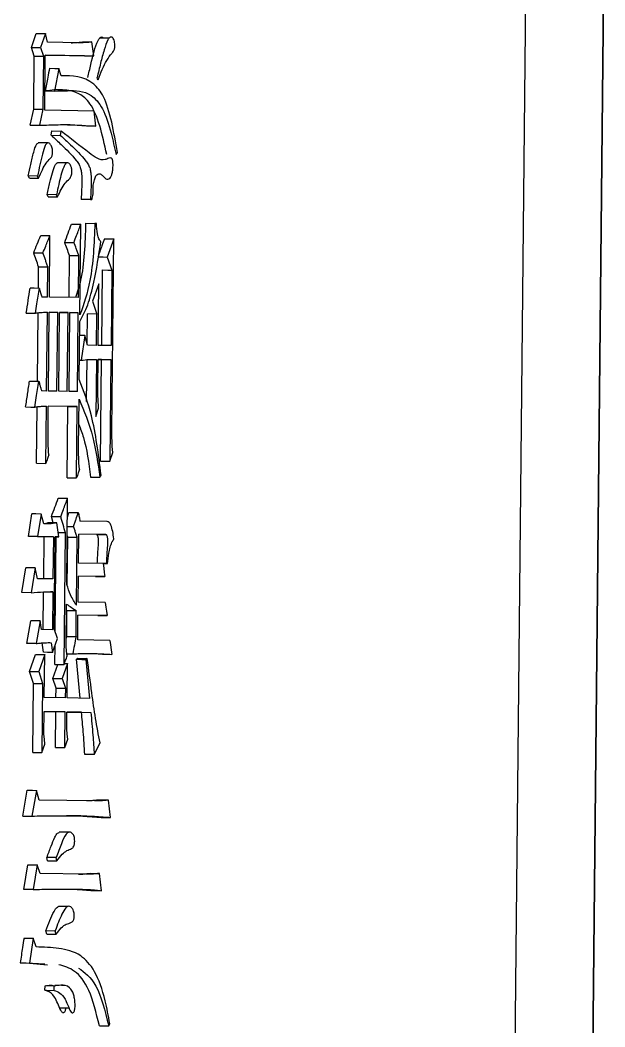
# Model space of a CAD drawing. Header units: millimetres. Extents: x 2448 to 4397, y 790 to 2168.
# Drawn here: x 3221.4 to 3226.67, y 987.65 to 996.73 of the extents above; entities that cross this region are included whole.
import ezdxf

# ---------------------------------------------------------------- set-up
doc = ezdxf.new("R2010")
doc.units = ezdxf.units.MM

msp = doc.modelspace()

# ---------------------------------------------------------------- linework, layer by layer
at = {"color": 7, "linetype": 'Continuous', "lineweight": 25}
for p, q in [((3225.808, 981.9884), (3226.2102, 1022.4649)), ((3226.4728, 978.3602), (3226.6704, 998.2463)), ((3226.6704, 998.2464), (3226.5085, 981.96)), ((3221.4982, 996.4858), (3221.5418, 996.6117)), ((3221.6253, 996.611), (3221.5817, 996.4851)), ((3221.6441, 996.5328), (3221.6253, 996.611)), ((3221.9193, 996.5286), (3221.6441, 996.5328)), ((3222.062, 996.4095), (3222.0447, 996.5363)), ((3222.1986, 996.5708), (3222.1132, 996.5716)), ((3221.5235, 996.4075), (3221.4982, 996.4858)), ((3221.5187, 995.9305), (3221.5235, 996.4075)), ((3221.5817, 996.4851), (3221.607, 996.4068)), ((3221.607, 996.4068), (3221.6023, 995.9298)), ((3221.6185, 995.9198), (3221.6234, 996.4163)), ((3221.6234, 996.4163), (3222.062, 996.4095)), ((3221.9779, 996.4103), (3221.6234, 996.4157)), ((3221.9779, 996.4103), (3222.062, 996.4095)), ((3221.7451, 996.2976), (3221.7077, 996.0937)), ((3221.7669, 996.2291), (3221.7451, 996.2976)), ((3221.624, 996.0945), (3221.7077, 996.0937)), ((3221.488, 995.7849), (3221.5187, 995.9305)), ((3221.5187, 995.9305), (3221.6023, 995.9298)), ((3221.6023, 995.9298), (3221.5714, 995.7842)), ((3222.0633, 995.9129), (3221.6185, 995.9198)), ((3222.0805, 995.7763), (3222.0633, 995.9129)), ((3221.6778, 995.6944), (3221.6814, 995.7333)), ((3221.6778, 995.6944), (3221.7616, 995.6936)), ((3221.6814, 995.7333), (3221.7652, 995.7325)), ((3221.7616, 995.6936), (3221.7652, 995.7325)), ((3221.6446, 995.6257), (3221.56, 995.6264)), ((3222.2616, 995.5203), (3222.2739, 995.5396)), ((3221.8178, 995.4458), (3221.733, 995.4466)), ((3221.5538, 995.3269), (3221.4703, 995.3276)), ((3221.48, 995.308), (3221.4703, 995.3276)), ((3221.4799, 995.308), (3221.5634, 995.3073)), ((3221.7241, 995.1587), (3221.6404, 995.1595)), ((3221.6499, 995.1399), (3221.6405, 995.1595)), ((3221.6499, 995.1399), (3221.7336, 995.1392)), ((3222.0306, 995.115), (3221.9465, 995.1158)), ((3221.9588, 995.1156), (3221.9465, 995.1158)), ((3222.043, 995.1148), (3221.9588, 995.1156)), ((3222.0306, 995.115), (3222.043, 995.1148)), ((3221.9359, 994.0747), (3221.944, 994.8924)), ((3221.9876, 994.9009), (3222.0718, 994.9002)), ((3222.0842, 994.9), (3222.0718, 994.9002)), ((3221.6601, 994.2347), (3221.6657, 994.7896)), ((3221.7986, 994.7286), (3221.8825, 994.7279)), ((3222.242, 994.7612), (3222.1825, 994.5966)), ((3222.2248, 993.0284), (3222.242, 994.7612)), ((3221.5189, 994.6356), (3221.6024, 994.6348)), ((3221.8377, 994.2315), (3221.8415, 994.6111)), ((3221.9217, 994.2307), (3221.9255, 994.6104)), ((3222.1825, 994.5966), (3222.224, 994.4791)), ((3221.5611, 994.3141), (3221.5631, 994.5083)), ((3221.644, 994.235), (3221.6467, 994.5075)), ((3222.1328, 993.799), (3222.1396, 994.4799)), ((3222.224, 994.4791), (3222.2172, 993.7977)), ((3222.1065, 994.3544), (3222.0494, 994.1995)), ((3222.101, 993.7995), (3222.1065, 994.3544)), ((3221.644, 994.235), (3221.592, 994.2358)), ((3221.9217, 994.2307), (3221.6601, 994.2347)), ((3222.0494, 994.1995), (3222.0884, 994.082)), ((3221.4515, 994.0913), (3221.535, 994.0906)), ((3221.5528, 993.4768), (3221.5589, 994.0941)), ((3221.6355, 993.388), (3221.6426, 994.0987)), ((3221.6517, 993.3878), (3221.6588, 994.0984)), ((3221.7361, 994.0972), (3221.6588, 994.0984)), ((3221.6588, 994.0979), (3221.7361, 994.0972)), ((3221.7291, 993.3866), (3221.7361, 994.0972)), ((3221.7451, 993.3863), (3221.7521, 994.097)), ((3221.8287, 994.0958), (3221.7521, 994.097)), ((3221.7521, 994.0965), (3221.8287, 994.0958)), ((3221.8216, 993.3852), (3221.8287, 994.0958)), ((3221.8375, 993.3849), (3221.8446, 994.0956)), ((3221.9203, 994.0944), (3221.8446, 994.0956)), ((3221.8446, 994.0951), (3221.9203, 994.0944)), ((3221.9133, 993.3837), (3221.9203, 994.0944)), ((3222.0015, 993.8138), (3222.0042, 994.0828)), ((3222.0884, 994.082), (3222.0042, 994.0828)), ((3222.0856, 993.7997), (3222.0884, 994.082)), ((3221.9301, 993.4906), (3221.9353, 994.0163)), ((3221.981, 993.889), (3221.934, 993.8894)), ((3221.981, 993.889), (3221.9475, 993.6656)), ((3222.005, 993.801), (3221.981, 993.889)), ((3222.0856, 993.7997), (3222.005, 993.801)), ((3222.2172, 993.7977), (3222.101, 993.7995)), ((3221.9318, 993.6657), (3221.9475, 993.6656)), ((3221.9964, 993.2935), (3222.0001, 993.6739)), ((3222.0844, 993.6732), (3222.0792, 993.1572)), ((3222.0974, 993.4296), (3222.0998, 993.6729)), ((3222.0998, 993.6729), (3222.216, 993.6711)), ((3222.1316, 993.6719), (3222.0998, 993.6724)), ((3222.1225, 992.7568), (3222.1316, 993.6719)), ((3222.1316, 993.6719), (3222.216, 993.6711)), ((3222.216, 993.6711), (3222.2069, 992.756)), ((3221.6355, 993.388), (3221.5901, 993.3887)), ((3221.7291, 993.3866), (3221.6517, 993.3878)), ((3221.8216, 993.3852), (3221.7451, 993.3863)), ((3221.9133, 993.3837), (3221.8375, 993.3849)), ((3221.924, 992.8773), (3221.9283, 993.3153)), ((3221.5455, 992.7365), (3221.5505, 993.2464)), ((3221.6291, 992.7358), (3221.6342, 993.2517)), ((3221.648, 993.0081), (3221.6504, 993.2515)), ((3221.9119, 993.2474), (3221.6504, 993.2515)), ((3221.8279, 993.2482), (3221.6504, 993.2509)), ((3221.8216, 992.6057), (3221.8279, 993.2482)), ((3221.8279, 993.2482), (3221.9119, 993.2474)), ((3221.9056, 992.6049), (3221.9119, 993.2474)), ((3222.0792, 993.1572), (3222.1047, 993.2347)), ((3222.2069, 992.756), (3222.2319, 992.8335)), ((3221.5455, 992.7365), (3221.6291, 992.7358)), ((3222.1225, 992.7568), (3222.2069, 992.756)), ((3221.8216, 992.6057), (3221.9056, 992.6049)), ((3221.817, 991.6425), (3221.8248, 992.4212)), ((3221.4707, 992.0756), (3221.502, 992.2796)), ((3221.5856, 992.2788), (3221.5542, 992.0748)), ((3221.6107, 992.1908), (3221.5856, 992.2788)), ((3221.6789, 992.2574), (3221.7627, 992.2566)), ((3221.696, 992.199), (3221.6789, 992.2574)), ((3221.8231, 992.2513), (3221.8373, 992.2939)), ((3221.6097, 992.1942), (3221.6431, 992.1995)), ((3221.7269, 992.1988), (3221.6431, 992.1995)), ((3221.7448, 992.0719), (3221.7269, 992.1988)), ((3221.8222, 992.1677), (3221.8792, 992.1672)), ((3222.1802, 992.2112), (3221.9362, 992.215)), ((3221.5542, 992.0748), (3221.4707, 992.0756)), ((3221.613, 992.0734), (3221.4707, 992.0756)), ((3221.5542, 992.0748), (3221.6967, 992.0726)), ((3221.6093, 991.6937), (3221.613, 992.0734)), ((3221.6967, 992.0726), (3221.613, 992.0734)), ((3221.6967, 992.0726), (3221.693, 991.693)), ((3221.7046, 991.2449), (3221.7128, 992.0724)), ((3221.7128, 992.0724), (3221.7448, 992.0719)), ((3221.7448, 992.0719), (3221.7128, 992.0722)), ((3221.7131, 991.2182), (3221.7216, 992.0721)), ((3221.8058, 992.1099), (3221.7394, 992.1105)), ((3221.794, 990.9222), (3221.8058, 992.1099)), ((3221.8213, 991.6312), (3221.8257, 992.0701)), ((3221.8257, 992.0701), (3221.8214, 992.0838)), ((3221.9036, 991.456), (3221.9097, 992.0694)), ((3221.923, 991.8355), (3221.9256, 992.0983)), ((3222.1699, 992.0945), (3221.9256, 992.0983)), ((3222.0855, 992.0953), (3221.9256, 992.0978)), ((3221.4134, 991.5702), (3221.4483, 991.7936)), ((3221.5318, 991.7928), (3221.4968, 991.5694)), ((3221.5537, 991.6951), (3221.5318, 991.7928)), ((3222.1459, 991.832), (3221.923, 991.8355)), ((3222.1734, 991.8316), (3222.1459, 991.8318)), ((3222.146, 991.8317), (3222.1856, 991.8314)), ((3222.1734, 991.8316), (3222.1856, 991.8314)), ((3221.693, 991.693), (3221.5537, 991.6951)), ((3221.9196, 991.485), (3221.9219, 991.7187)), ((3222.16, 991.7149), (3221.9219, 991.7187)), ((3222.0757, 991.7157), (3221.9219, 991.7181)), ((3222.0757, 991.7157), (3222.16, 991.7149)), ((3221.4968, 991.5694), (3221.4134, 991.5702)), ((3221.6047, 991.2362), (3221.6081, 991.5769)), ((3221.6918, 991.5762), (3221.6715, 991.5763)), ((3221.6918, 991.5762), (3221.6884, 991.2354)), ((3221.8115, 991.0875), (3221.8153, 991.4671)), ((3221.8191, 991.4081), (3221.8147, 991.4111)), ((3221.8168, 991.1745), (3221.8191, 991.4081)), ((3221.9008, 991.1737), (3221.9031, 991.4074)), ((3222.1638, 991.4812), (3221.9196, 991.485)), ((3221.4579, 991.1119), (3221.4925, 991.3158)), ((3221.9162, 991.1443), (3221.9184, 991.3682)), ((3222.1809, 991.3641), (3221.9184, 991.3682)), ((3222.0965, 991.3649), (3221.9184, 991.3676)), ((3222.0965, 991.3649), (3222.1809, 991.3641)), ((3221.576, 991.315), (3221.5414, 991.1111)), ((3221.5882, 991.237), (3221.576, 991.315)), ((3221.6884, 991.2354), (3221.5882, 991.237)), ((3221.7326, 991.1569), (3221.7046, 991.2449)), ((3221.6896, 991.0309), (3221.7326, 991.1569)), ((3221.8121, 991.1504), (3221.8168, 991.1745)), ((3221.8168, 991.1745), (3221.9008, 991.1737)), ((3222.206, 991.1398), (3221.9162, 991.1443)), ((3221.5414, 991.1111), (3221.4579, 991.1119)), ((3221.6059, 991.0317), (3221.5943, 991.1164)), ((3221.6776, 991.1188), (3221.6896, 991.0309)), ((3221.7101, 990.923), (3221.7119, 991.0962)), ((3221.4814, 990.8583), (3221.5348, 991.0133)), ((3221.6184, 991.0126), (3221.5649, 990.8576)), ((3221.6146, 990.6232), (3221.6184, 991.0126)), ((3221.8183, 991.0189), (3221.8709, 991.0184)), ((3221.9052, 990.9687), (3221.9177, 990.9782)), ((3221.9389, 990.6176), (3221.9052, 990.9687)), ((3221.9177, 990.9782), (3222.0019, 990.9774)), ((3222.0019, 990.9774), (3221.9894, 990.9679)), ((3221.9894, 990.9679), (3222.0231, 990.6168)), ((3222.1385, 991.0137), (3222.2229, 991.0129)), ((3221.693, 990.7967), (3221.7355, 990.9228)), ((3221.7101, 990.923), (3221.794, 990.9222)), ((3221.8227, 990.9315), (3221.7768, 990.7959)), ((3221.7972, 990.9318), (3221.8227, 990.9315)), ((3221.8196, 990.62), (3221.8227, 990.9315)), ((3221.516, 990.7507), (3221.4814, 990.8583)), ((3221.5649, 990.8576), (3221.5996, 990.75)), ((3221.7207, 990.7086), (3221.693, 990.7967)), ((3221.7768, 990.7959), (3221.8046, 990.7079)), ((3221.5099, 990.1277), (3221.516, 990.7507)), ((3221.5996, 990.75), (3221.5934, 990.1269)), ((3221.7198, 990.621), (3221.7207, 990.7086)), ((3221.8046, 990.7079), (3221.8037, 990.6202)), ((3221.8037, 990.6202), (3221.6146, 990.6232)), ((3222.0231, 990.6168), (3221.8196, 990.62)), ((3221.6113, 990.2922), (3221.6133, 990.4966)), ((3221.6133, 990.4966), (3221.8025, 990.4937)), ((3221.7186, 990.4945), (3221.6133, 990.4961)), ((3221.7154, 990.1732), (3221.7186, 990.4945)), ((3221.8025, 990.4937), (3221.7186, 990.4945)), ((3221.7993, 990.1724), (3221.8025, 990.4937)), ((3221.8168, 990.3377), (3221.8183, 990.4934)), ((3221.8183, 990.4934), (3222.0342, 990.4901)), ((3221.95, 990.4909), (3221.8183, 990.4929)), ((3221.95, 990.4909), (3222.0342, 990.4901)), ((3221.7993, 990.1724), (3221.8254, 990.2499)), ((3221.5934, 990.1269), (3221.6201, 990.2044)), ((3221.7154, 990.1732), (3221.7993, 990.1724)), ((3222.0644, 990.1099), (3222.1175, 990.2158)), ((3221.5099, 990.1277), (3221.5934, 990.1269)), ((3221.4196, 989.5546), (3221.461, 989.7876)), ((3221.5445, 989.7869), (3221.503, 989.5538)), ((3221.5697, 989.6989), (3221.5445, 989.7869)), ((3222.0664, 989.6912), (3221.5697, 989.6989)), ((3222.1947, 989.6989), (3222.1103, 989.6997)), ((3222.2114, 989.5429), (3222.1947, 989.6989)), ((3221.9438, 989.5562), (3222.028, 989.5555)), ((3222.1269, 989.5436), (3222.2114, 989.5429)), ((3221.8329, 989.4088), (3221.748, 989.4095)), ((3221.7225, 989.1805), (3221.6387, 989.1813)), ((3221.6448, 989.1519), (3221.6387, 989.1812)), ((3221.6448, 989.1519), (3221.7286, 989.1512)), ((3221.7286, 989.1512), (3221.7225, 989.1805)), ((3221.4293, 988.8924), (3221.4674, 989.1157)), ((3221.5509, 989.115), (3221.5128, 988.8916)), ((3221.5761, 989.0367), (3221.5509, 989.115)), ((3221.9888, 989.0303), (3221.5761, 989.0367)), ((3222.1319, 988.882), (3222.1121, 989.0381)), ((3221.5128, 988.8916), (3221.4293, 988.8924)), ((3221.8753, 988.8952), (3221.9594, 988.8945)), ((3222.0475, 988.8828), (3222.1319, 988.882)), ((3221.8267, 988.7399), (3221.7418, 988.7407)), ((3221.7128, 988.5185), (3221.629, 988.5193)), ((3221.6383, 988.49), (3221.629, 988.5193)), ((3221.515, 988.4534), (3221.4801, 988.23)), ((3221.5403, 988.3751), (3221.515, 988.4534)), ((3221.3966, 988.2308), (3221.4801, 988.23)), ((3221.618, 988.2203), (3221.3966, 988.2308)), ((3221.4801, 988.23), (3221.6426, 988.2134)), ((3221.6205, 987.9839), (3221.6209, 988.0229)), ((3221.6205, 987.9839), (3221.7042, 987.9831)), ((3221.7046, 988.0221), (3221.6209, 988.0229)), ((3221.7042, 987.9832), (3221.7046, 988.0221)), ((3221.7493, 988.0273), (3221.7103, 988.0277)), ((3221.7953, 988.0269), (3221.7708, 988.0272)), ((3221.7525, 987.8253), (3221.8375, 987.8245)), ((3222.1113, 987.6647), (3222.1957, 987.664)), ((3222.1957, 987.664), (3222.205, 987.6833))]:
    msp.add_line(p, q, dxfattribs=at)
at = {"color": 7, "linetype": 'Continuous', "lineweight": 25, "flags": 128}
for points in [[(3221.5418, 996.6117), (3221.5886, 996.6113), (3221.6253, 996.611)], [(3221.9605, 996.5371), (3222.0076, 996.5367), (3222.0447, 996.5363)], [(3221.4982, 996.4858), (3221.5449, 996.4854), (3221.5817, 996.4851)], [(3221.5235, 996.4075), (3221.5703, 996.4071), (3221.607, 996.4068)], [(3221.6614, 996.2983), (3221.7083, 996.2979), (3221.7451, 996.2976)], [(3222.1001, 996.1947), (3222.0956, 996.2045), (3222.0911, 996.2143)], [(3221.488, 995.7849), (3221.5347, 995.7845), (3221.5714, 995.7842)], [(3222.0805, 995.7763), (3222.0334, 995.7768), (3221.9963, 995.7771)], [(3221.5634, 995.3072), (3221.5586, 995.317), (3221.5538, 995.3268)], [(3221.7336, 995.1391), (3221.7289, 995.1489), (3221.7241, 995.1587)], [(3221.86, 994.8932), (3221.907, 994.8928), (3221.944, 994.8924)], [(3221.582, 994.7904), (3221.6289, 994.79), (3221.6657, 994.7896)], [(3222.1576, 994.762), (3222.2048, 994.7615), (3222.242, 994.7612)], [(3221.8415, 994.6111), (3221.8885, 994.6107), (3221.9255, 994.6104)], [(3222.0982, 994.5974), (3222.1454, 994.597), (3222.1825, 994.5966)], [(3221.5631, 994.5083), (3221.6099, 994.5079), (3221.6467, 994.5075)], [(3222.1396, 994.4799), (3222.1869, 994.4795), (3222.224, 994.4791)], [(3221.5699, 994.314), (3221.5232, 994.3144), (3221.4864, 994.3147)], [(3221.4814, 993.4775), (3221.5281, 993.4771), (3221.5649, 993.4767)], [(3221.4464, 993.2443), (3221.4931, 993.2439), (3221.5298, 993.2436)], [(3222.0326, 992.6121), (3222.0632, 992.6119), (3222.0901, 992.6116), (3222.1169, 992.6114)], [(3222.1169, 992.6114), (3222.1216, 992.621), (3222.1263, 992.6307)], [(3221.7409, 992.4219), (3221.7879, 992.4215), (3221.8248, 992.4212)], [(3221.5856, 992.2788), (3221.5388, 992.2792), (3221.502, 992.2796)], [(3221.8373, 992.2939), (3221.8843, 992.2935), (3221.9213, 992.2931)], [(3221.8257, 992.0701), (3221.8727, 992.0697), (3221.9097, 992.0694)], [(3222.0855, 992.0953), (3222.1277, 992.0949), (3222.1699, 992.0945)], [(3221.5318, 991.7928), (3221.4851, 991.7932), (3221.4483, 991.7936)], [(3222.1459, 991.832), (3222.151, 991.7898), (3222.1555, 991.7524), (3222.16, 991.7149)], [(3221.8191, 991.4081), (3221.8661, 991.4077), (3221.9031, 991.4074)], [(3222.1638, 991.4812), (3222.1698, 991.4401), (3222.1754, 991.4021), (3222.1809, 991.3641)], [(3221.576, 991.315), (3221.5292, 991.3155), (3221.4925, 991.3158)], [(3222.206, 991.1398), (3222.2116, 991.0981), (3222.2173, 991.0555), (3222.2229, 991.0129)], [(3221.8202, 990.9997), (3221.8158, 991.0436), (3221.8115, 991.0875)], [(3221.5348, 991.0133), (3221.5817, 991.0129), (3221.6184, 991.0126)], [(3221.6896, 991.0309), (3221.6427, 991.0314), (3221.6059, 991.0317)], [(3221.9052, 990.9687), (3221.9524, 990.9682), (3221.9894, 990.9679)], [(3221.4814, 990.8583), (3221.5282, 990.8579), (3221.5649, 990.8576)], [(3221.693, 990.7967), (3221.74, 990.7963), (3221.7768, 990.7959)], [(3221.516, 990.7507), (3221.5629, 990.7503), (3221.5996, 990.75)], [(3221.7207, 990.7086), (3221.7677, 990.7082), (3221.8046, 990.7079)], [(3221.8254, 990.2499), (3221.8211, 990.2938), (3221.8168, 990.3377)], [(3221.6201, 990.2044), (3221.6157, 990.2483), (3221.6113, 990.2922)], [(3222.0644, 990.1099), (3222.0172, 990.1103), (3221.9802, 990.1107)], [(3221.461, 989.7876), (3221.5078, 989.7872), (3221.5445, 989.7869)], [(3221.4196, 989.5546), (3221.4663, 989.5542), (3221.503, 989.5538)], [(3221.4674, 989.1157), (3221.5141, 989.1153), (3221.5509, 989.115)], [(3222.0277, 989.0389), (3222.075, 989.0385), (3222.1121, 989.0381)], [(3221.7221, 988.4892), (3221.7197, 988.4965), (3221.7162, 988.5075), (3221.7128, 988.5185)], [(3221.4315, 988.4542), (3221.4783, 988.4538), (3221.515, 988.4534)], [(3221.6383, 988.49), (3221.6748, 988.4896), (3221.6984, 988.4894), (3221.7221, 988.4892)]]:
    msp.add_lwpolyline(points, dxfattribs=at)
at = {"color": 7, "linetype": 'Continuous', "lineweight": 25}
for points, knots in [([(3222.0069, 996.2151), (3222.0161, 996.2538), (3222.0439, 996.3704), (3222.0756, 996.5097), (3222.1155, 996.5771), (3222.1335, 996.585), (3222.1442, 996.5754), (3222.1488, 996.5713)], [0, 0, 0, 0, 0.244705, 0.736438, 0.831458, 0.927297, 1, 1, 1, 1]), ([(3221.8563, 996.5295), (3221.8602, 996.5296), (3221.8748, 996.5296), (3221.9097, 996.5312), (3221.9405, 996.5348), (3221.9605, 996.5371)], [0, 0, 0, 0, 0.10989, 0.419741, 1, 1, 1, 1]), ([(3222.0447, 996.5363), (3222.0338, 996.535), (3222.0122, 996.5324), (3221.9705, 996.5289), (3221.9394, 996.5287), (3221.9193, 996.5286)], [0, 0, 0, 0, 0.260453, 0.520911, 1, 1, 1, 1]), ([(3222.1001, 996.1948), (3222.1123, 996.2268), (3222.149, 996.3235), (3222.1984, 996.4092), (3222.2387, 996.45), (3222.2475, 996.4703), (3222.2506, 996.4841), (3222.2518, 996.5002), (3222.2509, 996.5201), (3222.2474, 996.5417), (3222.241, 996.5609), (3222.231, 996.5758), (3222.2175, 996.5826), (3222.2014, 996.5769), (3222.1782, 996.5432), (3222.1522, 996.4598), (3222.1213, 996.3443), (3222.1012, 996.2579), (3222.0911, 996.2143)], [0, 0, 0, 0, 0.116416, 0.351629, 0.402971, 0.419121, 0.431067, 0.443031, 0.459136, 0.480627, 0.502426, 0.525115, 0.56188, 0.599636, 0.639117, 0.743828, 0.870932, 1, 1, 1, 1]), ([(3221.6614, 996.2983), (3221.6564, 996.2713), (3221.6477, 996.2237), (3221.6353, 996.1558), (3221.6278, 996.1149), (3221.624, 996.0945)], [0, 0, 0, 0, 0.398389, 0.699228, 1, 1, 1, 1]), ([(3222.2739, 995.5396), (3222.258, 995.6321), (3222.2262, 995.8178), (3222.157, 996.0526), (3222.0014, 996.2331), (3221.8672, 996.2308), (3221.7669, 996.2291)], [0, 0, 0, 0, 0.181553, 0.364441, 0.524926, 1, 1, 1, 1]), ([(3222.1772, 995.5211), (3222.1578, 995.6108), (3222.1189, 995.7913), (3222.0341, 995.992), (3221.8673, 996.1251), (3221.7283, 996.1076), (3221.624, 996.0945)], [0, 0, 0, 0, 0.17993, 0.362139, 0.521222, 1, 1, 1, 1]), ([(3221.7077, 996.0937), (3221.7465, 996.0947), (3221.8581, 996.0976), (3222.007, 996.0997), (3222.1441, 995.9507), (3222.2142, 995.7392), (3222.2475, 995.5856), (3222.2616, 995.5203)], [0, 0, 0, 0, 0.178855, 0.513547, 0.690722, 0.868662, 1, 1, 1, 1]), ([(3221.5714, 995.7842), (3221.5999, 995.7855), (3221.6852, 995.7894), (3221.8567, 995.7927), (3221.9958, 995.7825), (3222.0805, 995.7763)], [0, 0, 0, 0, 0.163428, 0.490298, 1, 1, 1, 1]), ([(3221.9963, 995.7771), (3221.9683, 995.7794), (3221.9121, 995.7839), (3221.8445, 995.7887), (3221.8047, 995.7895), (3221.7937, 995.7897)], [0, 0, 0, 0, 0.419678, 0.83936, 1, 1, 1, 1]), ([(3221.6778, 995.6944), (3221.7077, 995.6663), (3221.7846, 995.594), (3221.8687, 995.5129), (3221.9262, 995.4362), (3221.9423, 995.4002), (3221.9516, 995.3531), (3221.9552, 995.2566), (3221.9502, 995.1761), (3221.9465, 995.1158)], [0, 0, 0, 0, 0.240164, 0.617864, 0.686173, 0.736232, 0.776264, 0.832625, 1, 1, 1, 1]), ([(3221.7616, 995.6936), (3221.7915, 995.6655), (3221.869, 995.5926), (3221.9539, 995.5117), (3222.0116, 995.4333), (3222.0271, 995.3969), (3222.036, 995.3497), (3222.0391, 995.2538), (3222.0342, 995.174), (3222.0306, 995.115)], [0, 0, 0, 0, 0.239945, 0.622922, 0.690928, 0.738575, 0.778427, 0.836125, 1, 1, 1, 1]), ([(3222.043, 995.1148), (3222.0444, 995.1185), (3222.0485, 995.1292), (3222.0535, 995.1506), (3222.0553, 995.1919), (3222.0543, 995.2417), (3222.0653, 995.2933), (3222.0789, 995.3297), (3222.0975, 995.3487), (3222.1197, 995.3488), (3222.1466, 995.3257), (3222.1721, 995.2956), (3222.1962, 995.2974), (3222.2118, 995.3115), (3222.2232, 995.3365), (3222.2312, 995.3726), (3222.2345, 995.4106), (3222.2345, 995.4429), (3222.2328, 995.4627), (3222.2296, 995.476), (3222.2248, 995.4855), (3222.2138, 995.4936), (3222.1923, 995.4861), (3222.1267, 995.4552), (3221.9817, 995.5634), (3221.8501, 995.6662), (3221.7652, 995.7325)], [0, 0, 0, 0, 0.0074596, 0.0215152, 0.0340298, 0.0642243, 0.0889625, 0.1137382, 0.1357065, 0.1641289, 0.199368, 0.2473243, 0.2723919, 0.293582, 0.3107611, 0.3279566, 0.3512839, 0.3636756, 0.3725651, 0.3791867, 0.3858092, 0.3957524, 0.4240005, 0.4704326, 0.6585496, 1, 1, 1, 1]), ([(3221.4703, 995.3276), (3221.4774, 995.3626), (3221.4923, 995.4361), (3221.5138, 995.5249), (3221.5323, 995.5881), (3221.547, 995.6181), (3221.5565, 995.6228), (3221.5606, 995.6248)], [0, 0, 0, 0, 0.303124, 0.63526, 0.802756, 0.915057, 1, 1, 1, 1]), ([(3221.5634, 995.3073), (3221.5746, 995.3337), (3221.5958, 995.3838), (3221.6307, 995.4452), (3221.6591, 995.4761), (3221.6775, 995.4946), (3221.6846, 995.5088), (3221.688, 995.5241), (3221.6893, 995.5415), (3221.6888, 995.5599), (3221.6856, 995.5802), (3221.6772, 995.6024), (3221.6652, 995.6194), (3221.6507, 995.6292), (3221.6364, 995.6228), (3221.6163, 995.5937), (3221.5967, 995.5216), (3221.5744, 995.4288), (3221.5607, 995.3609), (3221.5538, 995.3269)], [0, 0, 0, 0, 0.121707, 0.230818, 0.339895, 0.374167, 0.392601, 0.411248, 0.427345, 0.446499, 0.467454, 0.494331, 0.543855, 0.580142, 0.616672, 0.660934, 0.764542, 0.881897, 1, 1, 1, 1]), ([(3221.6404, 995.1595), (3221.6485, 995.1966), (3221.6631, 995.2641), (3221.6875, 995.3562), (3221.7083, 995.4218), (3221.7264, 995.4451), (3221.7326, 995.4455), (3221.7335, 995.4456)], [0, 0, 0, 0, 0.328668, 0.598347, 0.869246, 0.981084, 1, 1, 1, 1]), ([(3221.7336, 995.1392), (3221.7559, 995.1852), (3221.7894, 995.2541), (3221.8324, 995.2924), (3221.8512, 995.3129), (3221.8584, 995.3287), (3221.8621, 995.347), (3221.8636, 995.3674), (3221.8627, 995.3878), (3221.8585, 995.4084), (3221.8494, 995.4295), (3221.8354, 995.4471), (3221.8183, 995.4487), (3221.8022, 995.4358), (3221.7742, 995.3758), (3221.75, 995.2765), (3221.7308, 995.1892), (3221.7241, 995.1587)], [0, 0, 0, 0, 0.227243, 0.340527, 0.373551, 0.394575, 0.415757, 0.435281, 0.456921, 0.476882, 0.506567, 0.556021, 0.604101, 0.646557, 0.692976, 0.892741, 1, 1, 1, 1]), ([(3221.7986, 994.7286), (3221.8088, 994.7561), (3221.8293, 994.8109), (3221.8498, 994.8658), (3221.86, 994.8932)], [0, 0, 0, 0, 0.5, 1, 1, 1, 1]), ([(3221.8825, 994.7279), (3221.8904, 994.7489), (3221.9046, 994.7868), (3221.9251, 994.8417), (3221.9377, 994.8755), (3221.944, 994.8924)], [0, 0, 0, 0, 0.383556, 0.691778, 1, 1, 1, 1]), ([(3221.9876, 994.9009), (3221.9814, 994.7174), (3221.9728, 994.4649), (3221.9132, 994.2812), (3221.8969, 994.2311)], [0, 0, 0, 0, 0.726838, 1, 1, 1, 1]), ([(3222.0718, 994.9002), (3222.0636, 994.7192), (3222.0493, 994.4022), (3221.9699, 994.173), (3221.9359, 994.0747)], [0, 0, 0, 0, 0.570799, 1, 1, 1, 1]), ([(3222.1257, 994.7338), (3222.1193, 994.741), (3222.1063, 994.7557), (3222.0893, 994.8138), (3222.0862, 994.867), (3222.0842, 994.9)], [0, 0, 0, 0, 0.2679558, 0.5459548, 1, 1, 1, 1]), ([(3221.5189, 994.6356), (3221.5295, 994.6614), (3221.5505, 994.713), (3221.5715, 994.7646), (3221.582, 994.7904)], [0, 0, 0, 0, 0.5, 1, 1, 1, 1]), ([(3221.6024, 994.6348), (3221.6108, 994.6552), (3221.6255, 994.6912), (3221.6466, 994.7428), (3221.6593, 994.774), (3221.6657, 994.7896)], [0, 0, 0, 0, 0.394938, 0.697469, 1, 1, 1, 1]), ([(3221.8415, 994.6111), (3221.8343, 994.6307), (3221.8201, 994.6699), (3221.8057, 994.709), (3221.7986, 994.7286)], [0, 0, 0, 0, 0.4999998, 1, 1, 1, 1]), ([(3221.9255, 994.6104), (3221.9217, 994.6208), (3221.9141, 994.6416), (3221.8998, 994.6808), (3221.8892, 994.7095), (3221.8825, 994.7279)], [0, 0, 0, 0, 0.265769, 0.531538, 1, 1, 1, 1]), ([(3221.9353, 994.0163), (3221.96, 994.0623), (3222.0104, 994.156), (3222.0736, 994.4088), (3222.1059, 994.61), (3222.1257, 994.7338)], [0, 0, 0, 0, 0.27123, 0.55147, 1, 1, 1, 1]), ([(3222.1576, 994.762), (3222.15, 994.7409), (3222.1363, 994.703), (3222.1165, 994.6481), (3222.1043, 994.6143), (3222.0982, 994.5974)], [0, 0, 0, 0, 0.383824, 0.691912, 1, 1, 1, 1]), ([(3221.5631, 994.5083), (3221.5557, 994.5295), (3221.541, 994.5719), (3221.5263, 994.6143), (3221.5189, 994.6356)], [0, 0, 0, 0, 0.5, 1, 1, 1, 1]), ([(3221.6467, 994.5075), (3221.6429, 994.5184), (3221.6354, 994.54), (3221.6207, 994.5825), (3221.6097, 994.614), (3221.6024, 994.6348)], [0, 0, 0, 0, 0.255423, 0.510847, 1, 1, 1, 1]), ([(3221.4515, 994.0913), (3221.4573, 994.1286), (3221.469, 994.203), (3221.4806, 994.2775), (3221.4864, 994.3147)], [0, 0, 0, 0, 0.500001, 1, 1, 1, 1]), ([(3221.535, 994.0906), (3221.5393, 994.1185), (3221.5474, 994.1696), (3221.559, 994.2441), (3221.5663, 994.2907), (3221.5699, 994.314)], [0, 0, 0, 0, 0.374339, 0.687169, 1, 1, 1, 1]), ([(3221.5699, 994.314), (3221.5718, 994.3075), (3221.5754, 994.2944), (3221.5809, 994.2749), (3221.5865, 994.2553), (3221.5901, 994.2423), (3221.592, 994.2358)], [0, 0, 0, 0, 0.25, 0.5, 0.75, 1, 1, 1, 1]), ([(3221.535, 994.0906), (3221.5464, 994.0924), (3221.5701, 994.0962), (3221.606, 994.0984), (3221.6304, 994.0986), (3221.6426, 994.0987)], [0, 0, 0, 0, 0.316553, 0.658188, 1, 1, 1, 1]), ([(3221.9475, 993.6656), (3221.9703, 993.6683), (3222.0047, 993.6723), (3222.0502, 993.6732), (3222.073, 993.6732), (3222.0844, 993.6732)], [0, 0, 0, 0, 0.497909, 0.748942, 1, 1, 1, 1]), ([(3221.4464, 993.2443), (3221.4522, 993.2832), (3221.4639, 993.3609), (3221.4755, 993.4386), (3221.4814, 993.4775)], [0, 0, 0, 0, 0.5, 1, 1, 1, 1]), ([(3221.5298, 993.2436), (3221.5341, 993.2716), (3221.542, 993.3245), (3221.5537, 993.4022), (3221.5611, 993.4519), (3221.5649, 993.4767)], [0, 0, 0, 0, 0.360698, 0.680349, 1, 1, 1, 1]), ([(3221.5649, 993.4767), (3221.5682, 993.465), (3221.5741, 993.4444), (3221.5825, 993.4151), (3221.5876, 993.3975), (3221.5901, 993.3887)], [0, 0, 0, 0, 0.401179, 0.70059, 1, 1, 1, 1]), ([(3222.1263, 992.6307), (3222.1027, 992.8191), (3222.0612, 993.151), (3221.9696, 993.3881), (3221.9301, 993.4906)], [0, 0, 0, 0, 0.567864, 1, 1, 1, 1]), ([(3222.1047, 993.2347), (3222.102, 993.2705), (3222.0971, 993.3347), (3222.0973, 993.4005), (3222.0974, 993.4296)], [0, 0, 0, 0, 0.558776, 1, 1, 1, 1]), ([(3221.9283, 993.3153), (3221.9736, 993.2078), (3222.0558, 993.0125), (3222.098, 992.7358), (3222.1169, 992.6114)], [0, 0, 0, 0, 0.550543, 1, 1, 1, 1]), ([(3221.5298, 993.2436), (3221.5411, 993.2452), (3221.5642, 993.2487), (3221.599, 993.2511), (3221.6224, 993.2515), (3221.6342, 993.2517)], [0, 0, 0, 0, 0.321674, 0.6607655, 1, 1, 1, 1]), ([(3221.926, 993.0862), (3221.9407, 993.0486), (3221.9907, 992.92), (3222.0152, 992.7397), (3222.0326, 992.6121)], [0, 0, 0, 0, 0.292672, 1, 1, 1, 1]), ([(3221.6557, 992.8132), (3221.6529, 992.8491), (3221.6478, 992.9132), (3221.6479, 992.979), (3221.648, 993.0081)], [0, 0, 0, 0, 0.558776, 1, 1, 1, 1]), ([(3222.2319, 992.8335), (3222.2293, 992.8693), (3222.2245, 992.9335), (3222.2247, 992.9993), (3222.2248, 993.0284)], [0, 0, 0, 0, 0.5587761, 1, 1, 1, 1]), ([(3221.9314, 992.6824), (3221.9287, 992.7183), (3221.9237, 992.7824), (3221.9239, 992.8482), (3221.924, 992.8773)], [0, 0, 0, 0, 0.558776, 1, 1, 1, 1]), ([(3221.6557, 992.8132), (3221.6519, 992.8022), (3221.6456, 992.7837), (3221.6367, 992.7579), (3221.6316, 992.7431), (3221.6291, 992.7358)], [0, 0, 0, 0, 0.429625, 0.714813, 1, 1, 1, 1]), ([(3221.9314, 992.6824), (3221.9277, 992.6713), (3221.9216, 992.6529), (3221.9129, 992.627), (3221.908, 992.6123), (3221.9056, 992.6049)], [0, 0, 0, 0, 0.429625, 0.714813, 1, 1, 1, 1]), ([(3221.6789, 992.2574), (3221.6892, 992.2848), (3221.7099, 992.3397), (3221.7306, 992.3945), (3221.7409, 992.4219)], [0, 0, 0, 0, 0.5, 1, 1, 1, 1]), ([(3221.7627, 992.2566), (3221.7706, 992.2777), (3221.785, 992.3156), (3221.8057, 992.3705), (3221.8184, 992.4043), (3221.8248, 992.4212)], [0, 0, 0, 0, 0.383556, 0.691778, 1, 1, 1, 1]), ([(3221.8058, 992.1099), (3221.7986, 992.1344), (3221.7879, 992.171), (3221.7735, 992.2199), (3221.7663, 992.2444), (3221.7627, 992.2566)], [0, 0, 0, 0, 0.5, 0.75, 1, 1, 1, 1]), ([(3221.8792, 992.1672), (3221.8829, 992.1783), (3221.8903, 992.2005), (3221.9044, 992.2425), (3221.9147, 992.2733), (3221.9213, 992.2931)], [0, 0, 0, 0, 0.264385, 0.52877, 1, 1, 1, 1]), ([(3221.9213, 992.2931), (3221.9225, 992.2866), (3221.925, 992.2736), (3221.9288, 992.2541), (3221.9325, 992.2345), (3221.935, 992.2215), (3221.9362, 992.215)], [0, 0, 0, 0, 0.25, 0.5, 0.75, 1, 1, 1, 1]), ([(3221.7269, 992.1988), (3221.7125, 992.1962), (3221.6861, 992.1914), (3221.6473, 992.191), (3221.6229, 992.1908), (3221.6107, 992.1908)], [0, 0, 0, 0, 0.372655, 0.6862935, 1, 1, 1, 1]), ([(3221.9097, 992.0694), (3221.9062, 992.0806), (3221.8994, 992.1025), (3221.8892, 992.1351), (3221.8825, 992.1565), (3221.8792, 992.1672)], [0, 0, 0, 0, 0.343704, 0.671852, 1, 1, 1, 1]), ([(3222.2423, 992.0544), (3222.2354, 992.1008), (3222.2259, 992.1646), (3222.1993, 992.2078), (3222.1865, 992.2101), (3222.1802, 992.2112)], [0, 0, 0, 0, 0.573768, 0.788652, 1, 1, 1, 1]), ([(3222.0855, 992.0953), (3222.0871, 992.0942), (3222.0904, 992.0921), (3222.095, 992.0836), (3222.0986, 992.0696), (3222.1023, 992.0334), (3222.0959, 991.9522), (3222.0918, 991.8799), (3222.089, 991.8323)], [0, 0, 0, 0, 0.049506, 0.10033, 0.163198, 0.228655, 0.492096, 1, 1, 1, 1]), ([(3222.1699, 992.0945), (3222.1715, 992.0934), (3222.1748, 992.0913), (3222.1794, 992.0829), (3222.183, 992.0689), (3222.1867, 992.0326), (3222.1803, 991.9515), (3222.1761, 991.8792), (3222.1734, 991.8316)], [0, 0, 0, 0, 0.049561, 0.100427, 0.163318, 0.228773, 0.49217, 1, 1, 1, 1]), ([(3222.1856, 991.8314), (3222.1891, 991.8631), (3222.1949, 991.9151), (3222.2087, 991.9795), (3222.2235, 992.0264), (3222.2361, 992.0452), (3222.2423, 992.0544)], [0, 0, 0, 0, 0.349246, 0.5716, 0.788818, 1, 1, 1, 1]), ([(3221.9036, 991.456), (3221.8859, 991.4847), (3221.854, 991.5362), (3221.8284, 991.6098), (3221.817, 991.6425)], [0, 0, 0, 0, 0.555977, 1, 1, 1, 1]), ([(3221.4968, 991.5694), (3221.5338, 991.5724), (3221.585, 991.5765), (3221.6497, 991.5767), (3221.6778, 991.5763), (3221.6918, 991.5762)], [0, 0, 0, 0, 0.564619, 0.782302, 1, 1, 1, 1]), ([(3221.6412, 991.5766), (3221.642, 991.5766), (3221.6503, 991.5765), (3221.6614, 991.5764), (3221.6715, 991.5763)], [0, 0, 0, 0, 0.09615, 1, 1, 1, 1]), ([(3221.8153, 991.4671), (3221.83, 991.4572), (3221.8594, 991.4373), (3221.8885, 991.4173), (3221.9031, 991.4074)], [0, 0, 0, 0, 0.5, 1, 1, 1, 1]), ([(3221.9008, 991.1737), (3221.8958, 991.1478), (3221.8859, 991.0961), (3221.8759, 991.0443), (3221.8709, 991.0184)], [0, 0, 0, 0, 0.5, 1, 1, 1, 1]), ([(3221.5414, 991.1111), (3221.5544, 991.1126), (3221.5806, 991.1156), (3221.6261, 991.1192), (3221.6583, 991.1189), (3221.6776, 991.1188)], [0, 0, 0, 0, 0.286149, 0.572308, 1, 1, 1, 1]), ([(3221.794, 990.9222), (3221.7984, 990.9351), (3221.8071, 990.961), (3221.8158, 990.9868), (3221.8202, 990.9997)], [0, 0, 0, 0, 0.5, 1, 1, 1, 1]), ([(3221.8709, 991.0184), (3221.8931, 991.019), (3221.9639, 991.021), (3222.0818, 991.0214), (3222.1759, 991.0157), (3222.2229, 991.0129)], [0, 0, 0, 0, 0.185324, 0.592598, 1, 1, 1, 1]), ([(3222.1175, 990.2158), (3222.1034, 990.2885), (3222.0752, 990.4332), (3222.04, 990.6919), (3222.0158, 990.8733), (3222.0019, 990.9774)], [0, 0, 0, 0, 0.3001725, 0.597961, 1, 1, 1, 1]), ([(3222.1385, 991.0137), (3222.117, 991.0151), (3222.0832, 991.0173), (3222.0487, 991.0182), (3222.0361, 991.0185)], [0, 0, 0, 0, 0.635778, 1, 1, 1, 1]), ([(3221.9802, 990.1107), (3221.9757, 990.1794), (3221.9694, 990.2777), (3221.9581, 990.4036), (3221.9527, 990.4618), (3221.95, 990.4909)], [0, 0, 0, 0, 0.536923, 0.768444, 1, 1, 1, 1]), ([(3222.0342, 990.4901), (3222.0374, 990.4561), (3222.0438, 990.3881), (3222.0547, 990.2619), (3222.0607, 990.1685), (3222.0644, 990.1099)], [0, 0, 0, 0, 0.2709795, 0.5419841, 1, 1, 1, 1]), ([(3222.1103, 989.6997), (3222.0994, 989.6985), (3222.0774, 989.6961), (3222.0389, 989.693), (3222.0111, 989.6926), (3221.9944, 989.6923)], [0, 0, 0, 0, 0.285362, 0.57073, 1, 1, 1, 1]), ([(3222.1947, 989.6989), (3222.1837, 989.6977), (3222.1615, 989.6952), (3222.1188, 989.6919), (3222.087, 989.6915), (3222.0664, 989.6912)], [0, 0, 0, 0, 0.2603967, 0.5207987, 1, 1, 1, 1]), ([(3221.503, 989.5538), (3221.5347, 989.5551), (3221.6298, 989.5591), (3221.7646, 989.5586), (3221.9076, 989.5569), (3221.9879, 989.556), (3222.028, 989.5555)], [0, 0, 0, 0, 0.176515, 0.529562, 0.764778, 1, 1, 1, 1]), ([(3221.5791, 989.5562), (3221.5828, 989.5563), (3221.6045, 989.5565), (3221.7288, 989.5587), (3221.8369, 989.5576), (3221.9171, 989.5568)], [0, 0, 0, 0, 0.049533, 0.29414, 1, 1, 1, 1]), ([(3221.9438, 989.5562), (3221.94, 989.5563), (3221.9322, 989.5564), (3221.9225, 989.5565), (3221.9127, 989.5566), (3221.8991, 989.5568), (3221.8796, 989.557), (3221.8561, 989.5573), (3221.834, 989.5576), (3221.8197, 989.5577), (3221.8133, 989.5578)], [0, 0, 0, 0, 0.089873, 0.179745, 0.224682, 0.314554, 0.494299, 0.674045, 0.85379, 1, 1, 1, 1]), ([(3221.9438, 989.5562), (3221.9694, 989.5545), (3222.0129, 989.5515), (3222.0738, 989.5473), (3222.1092, 989.5449), (3222.1269, 989.5436)], [0, 0, 0, 0, 0.415042, 0.70752, 1, 1, 1, 1]), ([(3222.028, 989.5555), (3222.0536, 989.5537), (3222.0971, 989.5507), (3222.1582, 989.5465), (3222.1936, 989.5441), (3222.2114, 989.5429)], [0, 0, 0, 0, 0.414457, 0.707228, 1, 1, 1, 1]), ([(3221.7286, 989.1512), (3221.7446, 989.1722), (3221.7736, 989.2104), (3221.8183, 989.2473), (3221.8536, 989.2556), (3221.8769, 989.2733), (3221.8854, 989.2945), (3221.8882, 989.3109), (3221.8889, 989.3302), (3221.8875, 989.3519), (3221.8836, 989.3722), (3221.8753, 989.3909), (3221.8597, 989.4069), (3221.8368, 989.4148), (3221.8017, 989.3886), (3221.7647, 989.2992), (3221.7375, 989.2226), (3221.7225, 989.1805)], [0, 0, 0, 0, 0.134794, 0.24553, 0.356039, 0.411786, 0.426956, 0.442239, 0.461011, 0.480326, 0.50369, 0.524583, 0.562821, 0.632701, 0.701688, 0.836333, 1, 1, 1, 1]), ([(3221.6387, 989.1813), (3221.651, 989.2165), (3221.6735, 989.2813), (3221.705, 989.3557), (3221.7298, 989.4025), (3221.7439, 989.405), (3221.7486, 989.4058)], [0, 0, 0, 0, 0.37835, 0.694754, 0.89905, 1, 1, 1, 1]), ([(3221.922, 989.0313), (3221.9271, 989.0314), (3221.9431, 989.0316), (3221.9784, 989.0333), (3222.0085, 989.0367), (3222.0277, 989.0389)], [0, 0, 0, 0, 0.143144, 0.450157, 1, 1, 1, 1]), ([(3222.1121, 989.0381), (3222.1012, 989.0368), (3222.0795, 989.0342), (3222.0384, 989.031), (3222.0081, 989.0306), (3221.9888, 989.0303)], [0, 0, 0, 0, 0.266065, 0.532137, 1, 1, 1, 1]), ([(3221.5128, 988.8916), (3221.5657, 988.8938), (3221.668, 988.898), (3221.8168, 988.896), (3221.9119, 988.895), (3221.9594, 988.8945)], [0, 0, 0, 0, 0.348472, 0.674226, 1, 1, 1, 1]), ([(3221.8753, 988.8952), (3221.8987, 988.8944), (3221.9393, 988.8929), (3221.9966, 988.8885), (3222.0306, 988.8847), (3222.0475, 988.8828)], [0, 0, 0, 0, 0.40336, 0.701665, 1, 1, 1, 1]), ([(3221.9594, 988.8945), (3221.983, 988.8936), (3222.0238, 988.8922), (3222.0812, 988.8877), (3222.115, 988.8839), (3222.1319, 988.882)], [0, 0, 0, 0, 0.406816, 0.703394, 1, 1, 1, 1]), ([(3221.629, 988.5193), (3221.6407, 988.5514), (3221.6638, 988.6144), (3221.6975, 988.6896), (3221.7247, 988.7331), (3221.7391, 988.7373), (3221.7424, 988.7383)], [0, 0, 0, 0, 0.350416, 0.688784, 0.92924, 1, 1, 1, 1]), ([(3221.7221, 988.4892), (3221.7368, 988.5095), (3221.766, 988.5498), (3221.813, 988.5858), (3221.8488, 988.588), (3221.8704, 988.6047), (3221.8778, 988.6147), (3221.8822, 988.6265), (3221.8844, 988.64), (3221.8848, 988.6579), (3221.883, 988.6787), (3221.8784, 988.7002), (3221.8691, 988.7216), (3221.8542, 988.738), (3221.8326, 988.7464), (3221.8037, 988.7262), (3221.7618, 988.6515), (3221.7322, 988.5729), (3221.713, 988.5192), (3221.7128, 988.5185)], [0, 0, 0, 0, 0.124309, 0.24609, 0.367306, 0.396347, 0.417489, 0.429803, 0.442215, 0.457158, 0.478755, 0.501073, 0.52588, 0.571425, 0.623854, 0.691349, 0.794036, 0.997429, 1, 1, 1, 1]), ([(3221.4315, 988.4542), (3221.4271, 988.4263), (3221.4192, 988.3751), (3221.4075, 988.3006), (3221.4003, 988.2541), (3221.3966, 988.2308)], [0, 0, 0, 0, 0.374396, 0.687198, 1, 1, 1, 1]), ([(3222.2049, 987.6832), (3222.1921, 987.7535), (3222.1589, 987.9356), (3222.0731, 988.1745), (3221.9254, 988.3261), (3221.7461, 988.3677), (3221.6092, 988.3726), (3221.5403, 988.3751)], [0, 0, 0, 0, 0.113441, 0.293656, 0.475727, 0.736012, 1, 1, 1, 1]), ([(3222.1113, 987.6647), (3222.0828, 987.7804), (3222.027, 988.0076), (3221.8897, 988.1751), (3221.7933, 988.2013), (3221.7454, 988.2143)], [0, 0, 0, 0, 0.34277, 0.673407, 1, 1, 1, 1]), ([(3221.9217, 988.1848), (3221.978, 988.1458), (3222.0928, 988.0662), (3222.161, 987.7996), (3222.1957, 987.664)], [0, 0, 0, 0, 0.491143, 1, 1, 1, 1]), ([(3221.8068, 987.8248), (3221.8067, 987.8239), (3221.8063, 987.817), (3221.804, 987.8051), (3221.7988, 987.7912), (3221.7918, 987.7825), (3221.7834, 987.7793), (3221.7728, 987.7852), (3221.7469, 987.8327), (3221.7112, 987.9374), (3221.6571, 987.9725), (3221.6271, 987.9818), (3221.6205, 987.9839)], [0, 0, 0, 0, 0.004441, 0.03516, 0.066002, 0.103066, 0.140716, 0.183988, 0.252657, 0.577586, 0.907386, 1, 1, 1, 1]), ([(3221.6209, 988.0229), (3221.638, 988.0266), (3221.6681, 988.0333), (3221.6978, 988.0258), (3221.7106, 988.0226)], [0, 0, 0, 0, 0.567732, 1, 1, 1, 1]), ([(3221.7042, 987.9831), (3221.7212, 987.9769), (3221.7551, 987.9644), (3221.8056, 987.9106), (3221.8332, 987.8286), (3221.855, 987.7874), (3221.8654, 987.7784), (3221.8753, 987.7808), (3221.8832, 987.7909), (3221.8884, 987.8056), (3221.8915, 987.8253), (3221.8926, 987.857), (3221.8897, 987.899), (3221.881, 987.9427), (3221.8651, 987.9827), (3221.8267, 988.0279), (3221.7705, 988.0319), (3221.7244, 988.0251), (3221.7046, 988.0221)], [0, 0, 0, 0, 0.1148781, 0.2303409, 0.3594949, 0.3880942, 0.4104429, 0.4329085, 0.4537856, 0.4678638, 0.4819454, 0.5050435, 0.5445466, 0.5851813, 0.626806, 0.6896766, 0.8670498, 1, 1, 1, 1])]:
    msp.add_open_spline(points, degree=3, knots=knots, dxfattribs=at)

doc.saveas('drawing.dxf')
